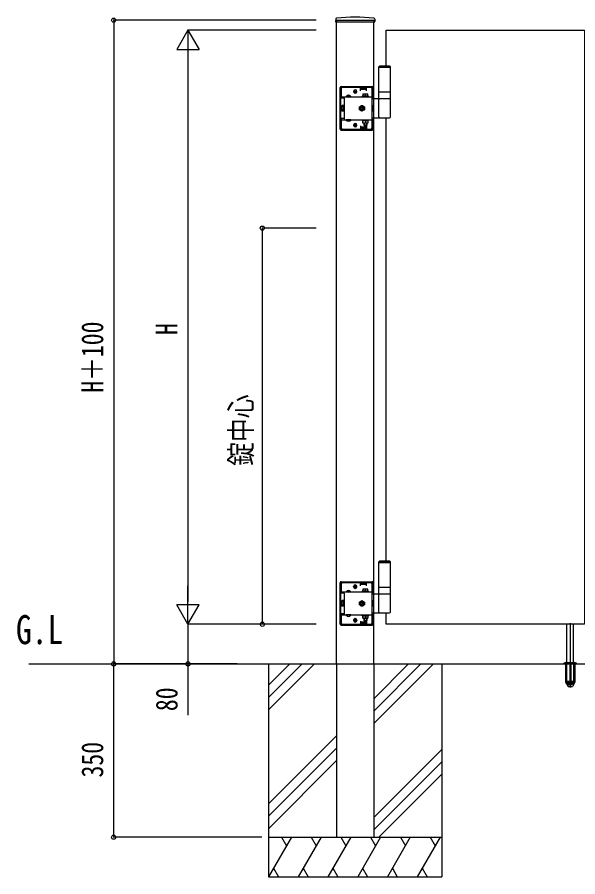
# Model space of a CAD drawing. Units: millimetres, scale not verified. Extents: x -4205 to 4205, y -2970 to 2970.
# Drawn here: x -2137 to -1006, y -260 to 1476 of the extents above; entities that cross this region are included whole.
import ezdxf
from ezdxf.enums import TextEntityAlignment as Align

# ---------------------------------------------------------------- set-up
doc = ezdxf.new("R2010")
doc.units = ezdxf.units.MM
doc.header["$LTSCALE"] = 12
for name, color, linetype in [('0-2_USER1', 3, 'Continuous'), ('0-4_YKK_A1', 4, 'Continuous'), ('0-5_YKK_D', 6, 'Continuous')]:
    doc.layers.add(name, color=color, linetype=linetype)
doc.styles.add('ＭＳ ゴシック', font='')
doc.styles.get('ＭＳ ゴシック').set_extended_font_data('MS Gothic')

msp = doc.modelspace()

# ---------------------------------------------------------------- linework, layer by layer
at = {"layer": '0-4_YKK_A1'}
for p, q in [((-1494.32, 1471.9), (-1494.58, 1467.03)), ((-1494.08, 1466.5), (-1415.88, 1466.5)), ((-1492.48, 1470), (-1492.48, 1466.5)), ((-1492.48, 170), (-1492.48, 1466.5)), ((-1417.48, 170), (-1417.48, 1466.5)), ((-1415.64, 1471.9), (-1415.38, 1467.03)), ((-1392.48, 1378), (-1392.48, 1450)), ((-1404.98, 1378), (-1406.98, 1376)), ((-1406.98, 1376), (-1383.98, 1376)), ((-1406.98, 1375), (-1383.98, 1375)), ((-1404.98, 1378), (-1385.98, 1378)), ((-1385.98, 1378), (-1383.98, 1376)), ((-1485.48, 1250), (-1485.48, 1334)), ((-1483.98, 1250), (-1483.98, 1334)), ((-1483.48, 1336), (-1420.48, 1336)), ((-1483.48, 1334.5), (-1420.48, 1334.5)), ((-1483.48, 1331), (-1483.48, 1312.7)), ((-1444.48, 1334), (-1480.48, 1334)), ((-1458.98, 1326), (-1450.98, 1326)), ((-1458.23, 1325.75), (-1458.23, 1326.25)), ((-1454.98, 1322), (-1454.98, 1330)), ((-1451.73, 1325.75), (-1451.73, 1326.25)), ((-1444.48, 1327.5), (-1444.48, 1334)), ((-1432.48, 1333), (-1444.48, 1333)), ((-1432.48, 1330), (-1444.48, 1330)), ((-1443.48, 1331.5), (-1443.48, 1334.5)), ((-1443.48, 1331.5), (-1433.48, 1331.5)), ((-1439.48, 1320.8), (-1439.48, 1316.8)), ((-1429.48, 1320.8), (-1439.48, 1320.8)), ((-1434.48, 1316.8), (-1434.48, 1320.37)), ((-1433.48, 1331.5), (-1433.48, 1334.5)), ((-1432.48, 1327.5), (-1432.48, 1334)), ((-1423.48, 1334), (-1432.48, 1334)), ((-1429.48, 1316.8), (-1429.48, 1320.8)), ((-1428.98, 1334.5), (-1428.98, 1336)), ((-1420.98, 1334.5), (-1420.98, 1336)), ((-1420.48, 1253), (-1420.48, 1331)), ((-1419.98, 1311), (-1419.98, 1334)), ((-1418.48, 1311), (-1418.48, 1334)), ((-1406.98, 1325), (-1383.98, 1325)), ((-1483.48, 1315.2), (-1420.48, 1315.2)), ((-1477.48, 1312.7), (-1483.48, 1312.7)), ((-1477.48, 1312.7), (-1477.48, 1315.2)), ((-1477.48, 1312.7), (-1477.48, 1271.3)), ((-1473.23, 1315.71), (-1473.23, 1315.2)), ((-1463.73, 1315.71), (-1473.23, 1315.71)), ((-1463.73, 1315.2), (-1473.23, 1315.2)), ((-1470.83, 1317.7), (-1469.63, 1315.23)), ((-1469.63, 1315.23), (-1468.48, 1314.62)), ((-1467.34, 1315.23), (-1468.48, 1314.62)), ((-1466.13, 1317.7), (-1467.34, 1315.23)), ((-1463.73, 1315.71), (-1463.73, 1315.2)), ((-1440.73, 1316.8), (-1440.73, 1315.2)), ((-1428.23, 1316.8), (-1440.73, 1316.8)), ((-1440.73, 1315.2), (-1428.23, 1315.2)), ((-1439.48, 1316.8), (-1429.48, 1316.8)), ((-1428.23, 1315.2), (-1428.23, 1316.8)), ((-1417.48, 1311), (-1420.48, 1311)), ((-1419.98, 1312.7), (-1418.48, 1312.7)), ((-1383.98, 1311), (-1417.48, 1311)), ((-1406.98, 1274.5), (-1406.98, 1309.5)), ((-1383.98, 1274.5), (-1383.98, 1309.5)), ((-1481.78, 1297), (-1481.33, 1297.77)), ((-1481.78, 1297), (-1481.78, 1287)), ((-1481.78, 1287), (-1481.33, 1286.23)), ((-1477.78, 1297.77), (-1481.33, 1297.77)), ((-1477.78, 1294.89), (-1481.33, 1294.89)), ((-1477.78, 1289.11), (-1481.33, 1289.11)), ((-1477.78, 1286.23), (-1481.33, 1286.23)), ((-1477.78, 1286.23), (-1477.78, 1297.77)), ((-1477.78, 1295.9), (-1477.48, 1295.9)), ((-1477.78, 1288.1), (-1477.78, 1295.9)), ((-1477.78, 1288.1), (-1477.48, 1288.1)), ((-1446.48, 1294.89), (-1441.48, 1297.77)), ((-1446.48, 1289.11), (-1446.48, 1294.89)), ((-1441.48, 1286.23), (-1446.48, 1289.11)), ((-1444.63, 1292.6), (-1443.39, 1292.6)), ((-1444.63, 1291.4), (-1444.63, 1292.6)), ((-1443.39, 1291.4), (-1444.63, 1291.4)), ((-1442.08, 1293.91), (-1442.08, 1295.15)), ((-1442.08, 1295.15), (-1440.88, 1295.15)), ((-1441.48, 1297.77), (-1436.48, 1294.89)), ((-1436.48, 1289.11), (-1441.48, 1286.23)), ((-1440.88, 1295.15), (-1440.88, 1293.91)), ((-1440.88, 1290.09), (-1440.88, 1288.85)), ((-1438.33, 1291.4), (-1439.57, 1291.4)), ((-1436.48, 1294.89), (-1436.48, 1289.11)), ((-1477.48, 1271.3), (-1483.48, 1271.3)), ((-1483.48, 1271.3), (-1483.48, 1253)), ((-1483.48, 1268.8), (-1420.48, 1268.8)), ((-1477.48, 1271.3), (-1477.48, 1268.8)), ((-1463.73, 1268.8), (-1473.23, 1268.8)), ((-1473.23, 1268.29), (-1473.23, 1268.8)), ((-1463.73, 1268.29), (-1473.23, 1268.29)), ((-1470.83, 1266.3), (-1469.63, 1268.77)), ((-1469.63, 1268.77), (-1468.48, 1269.38)), ((-1467.34, 1268.77), (-1468.48, 1269.38)), ((-1466.13, 1266.3), (-1467.34, 1268.77)), ((-1463.73, 1268.29), (-1463.73, 1268.8)), ((-1440.73, 1268.8), (-1428.23, 1268.8)), ((-1440.73, 1267.2), (-1440.73, 1268.8)), ((-1437.68, 1268.8), (-1437.68, 1267.2)), ((-1431.28, 1268.8), (-1431.28, 1267.2)), ((-1428.23, 1268.8), (-1428.23, 1267.2)), ((-1420.48, 1273), (-1417.48, 1273)), ((-1419.98, 1250), (-1419.98, 1273)), ((-1419.98, 1271.3), (-1418.48, 1271.3)), ((-1418.48, 1250), (-1418.48, 1273)), ((-1417.48, 1273), (-1385.48, 1273)), ((-1392.48, 378), (-1392.48, 1273)), ((-1480.48, 1250), (-1444.48, 1250)), ((-1458.98, 1258), (-1450.98, 1258)), ((-1458.23, 1258.25), (-1458.23, 1257.75)), ((-1454.98, 1262), (-1454.98, 1254)), ((-1451.73, 1258.25), (-1451.73, 1257.75)), ((-1444.48, 1256.5), (-1444.48, 1250)), ((-1432.48, 1254), (-1444.48, 1254)), ((-1432.48, 1251), (-1444.48, 1251)), ((-1443.48, 1252.5), (-1443.48, 1249.5)), ((-1443.48, 1252.5), (-1433.48, 1252.5)), ((-1428.23, 1267.2), (-1440.73, 1267.2)), ((-1439.48, 1262.2), (-1439.48, 1267.2)), ((-1439.48, 1267.2), (-1429.48, 1267.2)), ((-1429.48, 1262.2), (-1439.48, 1262.2)), ((-1437.48, 1262.2), (-1437.48, 1257.8)), ((-1437.48, 1257.8), (-1436.48, 1256.8)), ((-1431.48, 1257.8), (-1437.48, 1257.8)), ((-1436.94, 1262.2), (-1436.94, 1257.26)), ((-1432.48, 1256.8), (-1436.48, 1256.8)), ((-1434.48, 1267.2), (-1434.48, 1262.63)), ((-1433.48, 1252.5), (-1433.48, 1249.5)), ((-1431.48, 1257.8), (-1432.48, 1256.8)), ((-1432.48, 1256.5), (-1432.48, 1250)), ((-1432.48, 1250), (-1423.48, 1250)), ((-1432.02, 1262.2), (-1432.02, 1257.26)), ((-1431.48, 1262.2), (-1431.48, 1257.8)), ((-1429.48, 1267.2), (-1429.48, 1262.2)), ((-1483.48, 1249.5), (-1420.48, 1249.5)), ((-1483.48, 1248), (-1420.48, 1248)), ((-1428.98, 1248), (-1428.98, 1249.5)), ((-1420.98, 1248), (-1420.98, 1249.5)), ((-1404.98, 378), (-1406.98, 376)), ((-1406.98, 376), (-1383.98, 376)), ((-1406.98, 375), (-1383.98, 375)), ((-1404.98, 378), (-1385.98, 378)), ((-1392.48, 375), (-1392.48, 376)), ((-1385.98, 378), (-1383.98, 376)), ((-1485.48, 250), (-1485.48, 334)), ((-1483.98, 250), (-1483.98, 334)), ((-1483.48, 336), (-1420.48, 336)), ((-1483.48, 334.5), (-1420.48, 334.5)), ((-1483.48, 331), (-1483.48, 312.7)), ((-1444.48, 334), (-1480.48, 334)), ((-1454.98, 322), (-1454.98, 330)), ((-1444.48, 327.5), (-1444.48, 334)), ((-1432.48, 333), (-1444.48, 333)), ((-1432.48, 330), (-1444.48, 330)), ((-1443.48, 331.5), (-1443.48, 334.5)), ((-1443.48, 331.5), (-1433.48, 331.5)), ((-1433.48, 331.5), (-1433.48, 334.5)), ((-1432.48, 327.5), (-1432.48, 334)), ((-1423.48, 334), (-1432.48, 334)), ((-1428.98, 334.5), (-1428.98, 336)), ((-1420.98, 334.5), (-1420.98, 336)), ((-1420.48, 253), (-1420.48, 331)), ((-1419.98, 311), (-1419.98, 334)), ((-1418.48, 311), (-1418.48, 334)), ((-1483.48, 315.2), (-1420.48, 315.2)), ((-1477.48, 312.7), (-1483.48, 312.7)), ((-1477.48, 312.7), (-1477.48, 315.2)), ((-1477.48, 312.7), (-1477.48, 271.3)), ((-1473.23, 315.71), (-1473.23, 315.2)), ((-1463.73, 315.71), (-1473.23, 315.71)), ((-1463.73, 315.2), (-1473.23, 315.2)), ((-1470.83, 317.7), (-1469.63, 315.23)), ((-1469.63, 315.23), (-1468.48, 314.62)), ((-1467.34, 315.23), (-1468.48, 314.62)), ((-1466.13, 317.7), (-1467.34, 315.23)), ((-1463.73, 315.71), (-1463.73, 315.2)), ((-1458.98, 326), (-1450.98, 326)), ((-1458.23, 325.75), (-1458.23, 326.25)), ((-1451.73, 325.75), (-1451.73, 326.25)), ((-1440.73, 316.8), (-1440.73, 315.2)), ((-1428.23, 316.8), (-1440.73, 316.8)), ((-1440.73, 315.2), (-1428.23, 315.2)), ((-1439.48, 320.8), (-1439.48, 316.8)), ((-1429.48, 320.8), (-1439.48, 320.8)), ((-1439.48, 316.8), (-1429.48, 316.8)), ((-1434.48, 316.8), (-1434.48, 320.37)), ((-1429.48, 316.8), (-1429.48, 320.8)), ((-1428.23, 315.2), (-1428.23, 316.8)), ((-1419.98, 312.7), (-1418.48, 312.7)), ((-1406.98, 325), (-1383.98, 325)), ((-1481.78, 297), (-1481.33, 297.77)), ((-1481.78, 297), (-1481.78, 287)), ((-1477.78, 297.77), (-1481.33, 297.77)), ((-1477.78, 286.23), (-1477.78, 297.77)), ((-1477.78, 295.9), (-1477.48, 295.9)), ((-1477.78, 288.1), (-1477.78, 295.9)), ((-1446.48, 294.89), (-1441.48, 297.77)), ((-1442.08, 293.91), (-1442.08, 295.15)), ((-1442.08, 295.15), (-1440.88, 295.15)), ((-1441.48, 297.77), (-1436.48, 294.89)), ((-1440.88, 295.15), (-1440.88, 293.91)), ((-1417.48, 311), (-1420.48, 311)), ((-1383.98, 311), (-1417.48, 311)), ((-1406.98, 274.5), (-1406.98, 309.5)), ((-1383.98, 274.5), (-1383.98, 309.5)), ((-1481.78, 287), (-1481.33, 286.23)), ((-1477.78, 294.89), (-1481.33, 294.89)), ((-1477.78, 289.11), (-1481.33, 289.11)), ((-1477.78, 286.23), (-1481.33, 286.23)), ((-1477.78, 288.1), (-1477.48, 288.1)), ((-1446.48, 289.11), (-1446.48, 294.89)), ((-1441.48, 286.23), (-1446.48, 289.11)), ((-1444.63, 292.6), (-1443.39, 292.6)), ((-1444.63, 291.4), (-1444.63, 292.6)), ((-1443.39, 291.4), (-1444.63, 291.4)), ((-1436.48, 289.11), (-1441.48, 286.23)), ((-1440.88, 290.09), (-1440.88, 288.85)), ((-1438.33, 291.4), (-1439.57, 291.4)), ((-1436.48, 294.89), (-1436.48, 289.11)), ((-1477.48, 271.3), (-1483.48, 271.3)), ((-1483.48, 271.3), (-1483.48, 253)), ((-1483.48, 268.8), (-1420.48, 268.8)), ((-1477.48, 271.3), (-1477.48, 268.8)), ((-1463.73, 268.8), (-1473.23, 268.8)), ((-1473.23, 268.29), (-1473.23, 268.8)), ((-1463.73, 268.29), (-1473.23, 268.29)), ((-1470.83, 266.3), (-1469.63, 268.77)), ((-1469.63, 268.77), (-1468.48, 269.38)), ((-1467.34, 268.77), (-1468.48, 269.38)), ((-1466.13, 266.3), (-1467.34, 268.77)), ((-1463.73, 268.29), (-1463.73, 268.8)), ((-1454.98, 262), (-1454.98, 254)), ((-1440.73, 268.8), (-1428.23, 268.8)), ((-1440.73, 267.2), (-1440.73, 268.8)), ((-1428.23, 267.2), (-1440.73, 267.2)), ((-1439.48, 262.2), (-1439.48, 267.2)), ((-1439.48, 267.2), (-1429.48, 267.2)), ((-1429.48, 262.2), (-1439.48, 262.2)), ((-1437.68, 268.8), (-1437.68, 267.2)), ((-1437.48, 262.2), (-1437.48, 257.8)), ((-1436.94, 262.2), (-1436.94, 257.26)), ((-1434.48, 267.2), (-1434.48, 262.63)), ((-1432.02, 262.2), (-1432.02, 257.26)), ((-1431.48, 262.2), (-1431.48, 257.8)), ((-1431.28, 268.8), (-1431.28, 267.2)), ((-1429.48, 267.2), (-1429.48, 262.2)), ((-1428.23, 268.8), (-1428.23, 267.2)), ((-1420.48, 273), (-1417.48, 273)), ((-1419.98, 250), (-1419.98, 273)), ((-1419.98, 271.3), (-1418.48, 271.3)), ((-1418.48, 250), (-1418.48, 273)), ((-1417.48, 273), (-1385.48, 273)), ((-1483.48, 249.5), (-1420.48, 249.5)), ((-1483.48, 248), (-1420.48, 248)), ((-1480.48, 250), (-1444.48, 250)), ((-1458.98, 258), (-1450.98, 258)), ((-1458.23, 258.25), (-1458.23, 257.75)), ((-1451.73, 258.25), (-1451.73, 257.75)), ((-1444.48, 256.5), (-1444.48, 250)), ((-1432.48, 254), (-1444.48, 254)), ((-1432.48, 251), (-1444.48, 251)), ((-1443.48, 252.5), (-1443.48, 249.5)), ((-1443.48, 252.5), (-1433.48, 252.5)), ((-1437.48, 257.8), (-1436.48, 256.8)), ((-1431.48, 257.8), (-1437.48, 257.8)), ((-1432.48, 256.8), (-1436.48, 256.8)), ((-1433.48, 252.5), (-1433.48, 249.5)), ((-1431.48, 257.8), (-1432.48, 256.8)), ((-1432.48, 256.5), (-1432.48, 250)), ((-1432.48, 250), (-1423.48, 250)), ((-1428.98, 248), (-1428.98, 249.5)), ((-1420.98, 248), (-1420.98, 249.5)), ((-1027.48, 173), (-1027.48, 250)), ((-1020.98, 252), (-1020.98, 122)), ((-1014.48, 173), (-1014.48, 250)), ((-2113.65, 170), (113.24, 170)), ((-1629.98, 170), (-1629.98, -260)), ((-1587.19, 170), (-1629.98, 127.21)), ((-1562.19, 170), (-1629.98, 102.21)), ((-1537.19, 170), (-1629.98, 77.21)), ((-1492.48, 170), (-1492.48, -180)), ((-1417.48, 170), (-1417.48, -180)), ((-1347.19, 170), (-1417.48, 99.71)), ((-1322.19, 170), (-1417.48, 74.71)), ((-1297.19, 170), (-1417.48, 49.71)), ((-1279.98, 170), (-1279.98, -260)), ((-1033.98, 170.84), (-1033.98, 170)), ((-1033.98, 170), (-1007.98, 170)), ((-1033.69, 171.54), (-1008.27, 171.54)), ((-1029.98, 173), (-1033.32, 171.78)), ((-1030.23, 170), (-1030.23, 132.97)), ((-1029.98, 173), (-1011.98, 173)), ((-1029.67, 170), (-1029.67, 132)), ((-1028.81, 173), (-1028.31, 172.5)), ((-1027.98, 134.94), (-1028.31, 172.5)), ((-1028.31, 172.5), (-1013.65, 172.5)), ((-1021.98, 170), (-1021.98, 132)), ((-1019.98, 170), (-1019.98, 132)), ((-1014.48, 173), (-1014.48, 134.2)), ((-1013.98, 134.94), (-1013.65, 172.5)), ((-1013.15, 173), (-1013.65, 172.5)), ((-1012.29, 170), (-1012.29, 132)), ((-1011.98, 173), (-1008.64, 171.78)), ((-1011.73, 170), (-1011.73, 132.97)), ((-1007.98, 170.84), (-1007.98, 170)), ((-1030.23, 132.97), (-1025.34, 124.5)), ((-1029.67, 132), (-1021.98, 132)), ((-1027.43, 133.88), (-1027.43, 134.2)), ((-1027.43, 133.88), (-1014.53, 133.88)), ((-1024.47, 124), (-1017.49, 124)), ((-1021.98, 132.97), (-1019.98, 132.97)), ((-1019.98, 132), (-1012.29, 132)), ((-1011.73, 132.97), (-1016.62, 124.5)), ((-1014.53, 134.2), (-1014.53, 133.88)), ((-1492.48, 24.71), (-1629.98, -112.79)), ((-1492.48, -0.29), (-1629.98, -137.79)), ((-1417.48, -140.29), (-1279.98, -2.79)), ((-1629.98, -162.79), (-1492.48, -25.29)), ((-1279.98, -27.79), (-1417.48, -165.29)), ((-1279.98, -52.79), (-1407.19, -180)), ((-1629.98, -180), (-1279.98, -180)), ((-1583.79, -180), (-1629.98, -260)), ((-1603.79, -180), (-1593.79, -197.32)), ((-1523.79, -180), (-1569.98, -260)), ((-1543.79, -180), (-1533.79, -197.32)), ((-1463.79, -180), (-1509.98, -260)), ((-1492.48, -180), (-1417.48, -180)), ((-1483.79, -180), (-1473.79, -197.32)), ((-1403.79, -180), (-1449.98, -260)), ((-1423.79, -180), (-1413.79, -197.32)), ((-1343.79, -180), (-1389.98, -260)), ((-1363.79, -180), (-1353.79, -197.32)), ((-1283.79, -180), (-1329.98, -260)), ((-1303.79, -180), (-1293.79, -197.32)), ((-1619.98, -242.68), (-1609.98, -260)), ((-1559.98, -242.68), (-1549.98, -260)), ((-1499.98, -242.68), (-1489.98, -260)), ((-1439.98, -242.68), (-1429.98, -260)), ((-1379.98, -242.68), (-1369.98, -260)), ((-1319.98, -242.68), (-1309.98, -260)), ((-1629.98, -260), (-1279.98, -260))]:
    msp.add_line(p, q, dxfattribs=at)
for points in [[(-1492.48, 1470), (-1417.48, 1470), (-1417.48, 1466.5)], [(-1392.48, 1450), (-992.48, 1450), (-992.48, 250), (-1392.48, 250), (-1392.48, 273)], [(-1406.98, 1311), (-1406.98, 1325), (-1406.98, 1376)], [(-1383.98, 1311), (-1383.98, 1325), (-1383.98, 1376)], [(-1440.88, 1288.85), (-1442.08, 1288.85), (-1442.08, 1290.09)], [(-1439.57, 1292.6), (-1438.33, 1292.6), (-1438.33, 1291.4)], [(-1420.48, 1286.9), (-1418.48, 1286.9), (-1418.48, 1297.1), (-1420.48, 1297.1)], [(-1406.98, 311), (-1406.98, 325), (-1406.98, 376)], [(-1383.98, 311), (-1383.98, 325), (-1383.98, 376)], [(-1420.48, 286.9), (-1418.48, 286.9), (-1418.48, 297.1), (-1420.48, 297.1)], [(-1440.88, 288.85), (-1442.08, 288.85), (-1442.08, 290.09)], [(-1439.57, 292.6), (-1438.33, 292.6), (-1438.33, 291.4)], [(-1014.48, 134.2), (-1027.48, 134.2), (-1027.48, 173)]]:
    msp.add_lwpolyline(points, dxfattribs=at)
for centre, radius, start, end in [((-1454.98, 1156), 320, 83.25565, 96.74435), ((-1494.08, 1467), 0.5, 177, 270), ((-1492.33, 1471.8), 2, 96.74435, 177), ((-1417.63, 1471.8), 2, 3, 83.25565), ((-1415.88, 1467), 0.5, 270, 3), ((-1483.48, 1334), 2, 90, 180), ((-1483.48, 1334), 0.5, 90, 180), ((-1480.48, 1331), 3, 90, 180), ((-1454.98, 1326.25), 3.25, 0, 180), ((-1454.98, 1325.75), 3.25, 180, 0), ((-1436.98, 1313.37), 7.43, 70.34714, 109.65286), ((-1431.98, 1313.37), 7.43, 70.34714, 109.65286), ((-1423.48, 1331), 3, 0, 90), ((-1420.48, 1334), 2, 0, 90), ((-1420.48, 1334), 0.5, 0, 90), ((-1468.48, 1312.43), 5.77, 34.65097, 145.34903), ((-1405.48, 1309.5), 1.5, 90, 180), ((-1385.48, 1309.5), 1.5, 360, 90), ((-1479.22, 1296.33), 2.56, 145.61575, 214.38425), ((-1472.23, 1292), 9.55, 162.41205, 197.58795), ((-1479.22, 1287.67), 2.56, 145.61575, 214.38425), ((-1441.48, 1292), 5, 103.11701, 349.84078), ((-1441.48, 1292), 4.3, 96.72822, 356.22957), ((-1443.39, 1293.91), 1.31, 270, 0), ((-1443.39, 1290.09), 1.31, 0, 90), ((-1441.48, 1292), 5, 349.84078, 103.11701), ((-1441.48, 1292), 4.3, 356.22957, 96.72822), ((-1439.57, 1293.91), 1.31, 180, 270), ((-1439.57, 1290.09), 1.31, 90, 180), ((-1468.48, 1271.57), 5.77, 214.65097, 325.34903), ((-1405.48, 1274.5), 1.5, 180, 270), ((-1385.48, 1274.5), 1.5, 270, 360), ((-1483.48, 1250), 2, 180, 270), ((-1483.48, 1250), 0.5, 180, 270), ((-1480.48, 1253), 3, 180, 270), ((-1454.98, 1258.25), 3.25, 0, 180), ((-1454.98, 1257.75), 3.25, 180, 0), ((-1436.98, 1269.63), 7.43, 250.34714, 289.65286), ((-1431.98, 1269.63), 7.43, 250.34714, 289.65286), ((-1423.48, 1253), 3, 270, 0), ((-1420.48, 1250), 0.5, 270, 0), ((-1420.48, 1250), 2, 270, 0), ((-1483.48, 334), 2, 90, 180), ((-1483.48, 334), 0.5, 90, 180), ((-1480.48, 331), 3, 90, 180), ((-1423.48, 331), 3, 0, 90), ((-1420.48, 334), 2, 0, 90), ((-1420.48, 334), 0.5, 0, 90), ((-1468.48, 312.43), 5.77, 34.65097, 145.34903), ((-1454.98, 326.25), 3.25, 0, 180), ((-1454.98, 325.75), 3.25, 180, 0), ((-1436.98, 313.37), 7.43, 70.34714, 109.65286), ((-1431.98, 313.37), 7.43, 70.34714, 109.65286), ((-1479.22, 296.33), 2.56, 145.61575, 214.38425), ((-1441.48, 292), 5, 103.11701, 349.84078), ((-1441.48, 292), 4.3, 96.72822, 356.22957), ((-1441.48, 292), 5, 349.84078, 103.11701), ((-1441.48, 292), 4.3, 356.22957, 96.72822), ((-1405.48, 309.5), 1.5, 90, 180), ((-1385.48, 309.5), 1.5, 0, 90), ((-1472.23, 292), 9.55, 162.41205, 197.58795), ((-1479.22, 287.67), 2.56, 145.61575, 214.38425), ((-1443.39, 293.91), 1.31, 270, 0), ((-1443.39, 290.09), 1.31, 0, 90), ((-1439.57, 293.91), 1.31, 180, 270), ((-1439.57, 290.09), 1.31, 90, 180), ((-1468.48, 271.57), 5.77, 214.65097, 325.34903), ((-1454.98, 258.25), 3.25, 0, 180), ((-1436.98, 269.63), 7.43, 250.34714, 289.65286), ((-1431.98, 269.63), 7.43, 250.34714, 289.65286), ((-1405.48, 274.5), 1.5, 180, 270), ((-1385.48, 274.5), 1.5, 270, 0), ((-1483.48, 250), 2, 180, 270), ((-1483.48, 250), 0.5, 180, 270), ((-1480.48, 253), 3, 180, 270), ((-1454.98, 257.75), 3.25, 180, 0), ((-1423.48, 253), 3, 270, 0), ((-1420.48, 250), 0.5, 270, 0), ((-1420.48, 250), 2, 270, 0), ((-1032.98, 170.84), 1, 110, 180), ((-1008.98, 170.84), 1, 0, 70), ((-1020.98, 135), 7, 180.5, 359.5), ((-1020.98, 137.3), 7.3, 207.94179, 270), ((-1024.47, 125), 1, 210, 270), ((-1020.98, 137.3), 7.3, 270, 332.05821), ((-1017.49, 125), 1, 270, 330)]:
    msp.add_arc(centre, radius, start, end, dxfattribs=at)
at = {"layer": '0-5_YKK_D'}
for p, q in [((-1533.86, 1470), (-1943.48, 1470)), ((-1942.48, 1470), (-1942.48, 170)), ((-1792.48, 1450), (-1814.98, 1411.03)), ((-1533.86, 1450), (-1793.48, 1450)), ((-1792.48, 1450), (-1769.98, 1411.03)), ((-1792.48, 1450), (-1792.48, 1372.06)), ((-1814.98, 1411.03), (-1769.98, 1411.03)), ((-1792.48, 1405), (-1792.48, 295)), ((-1533.86, 1050), (-1643.48, 1050)), ((-1642.48, 1050), (-1642.48, 250)), ((-1792.48, 250), (-1792.48, 327.94)), ((-1792.48, 250), (-1814.98, 288.97)), ((-1769.98, 288.97), (-1814.98, 288.97)), ((-1792.48, 250), (-1769.98, 288.97)), ((-1533.86, 250), (-1793.48, 250)), ((-1533.86, 250), (-1793.48, 250)), ((-1533.86, 250), (-1643.48, 250)), ((-1693.2, 170), (-1943.48, 170)), ((-1718.2, 170), (-1943.48, 170)), ((-1942.48, -180), (-1942.48, 170)), ((-1693.2, 170), (-1793.48, 170)), ((-1643.48, -180), (-1943.48, -180))]:
    msp.add_line(p, q, dxfattribs=at)
msp.add_lwpolyline([(-1792.48, 250), (-1792.48, 170), (-1792.48, 66.6)], dxfattribs=at)
for centre in [(-1942.48, 1470), (-1642.48, 1050), (-1642.48, 250), (-1942.48, 170), (-1942.48, 170), (-1792.48, 170), (-1942.48, -180)]:
    msp.add_circle(centre, 4.25, dxfattribs=at)

# ---------------------------------------------------------------- texts
at = {"layer": '0-2_USER1', "style": 'ＭＳ ゴシック', "width": 0.8}
msp.add_text('G.L', height=58.65, dxfattribs=at).set_placement((-2139.83, 192.28), align=Align.BOTTOM_LEFT)
at = {"layer": '0-5_YKK_D', "style": 'ＭＳ ゴシック', "width": 0.8}
for s, p in [('H＋100', (-1950.48, 717.6)), ('H', (-1800.48, 834)), ('錠中心', (-1650.48, 570)), ('80', (-1800.48, 74.6)), ('350', (-1950.48, -59.4))]:
    msp.add_text(s, height=43.99, rotation=90, dxfattribs=at).set_placement(p, align=Align.BOTTOM_LEFT)

doc.saveas('drawing.dxf')
